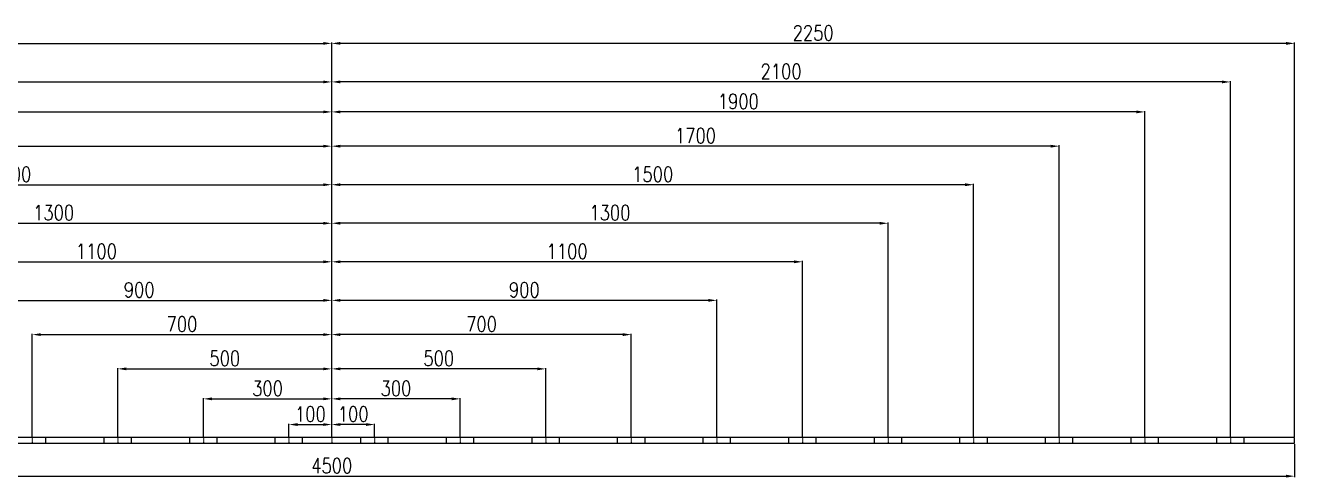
# Model space of a CAD drawing. Header units: millimetres. Extents: x 1541 to 289025, y -12015 to 47026.
# Drawn here: x 89599 to 92565, y 4426 to 5482 of the extents above; entities that cross this region are included whole.
import ezdxf

# ---------------------------------------------------------------- set-up
doc = ezdxf.new("R2010")
doc.units = ezdxf.units.MM
doc.header["$LTSCALE"] = 0.1
doc.linetypes.add('DASHDOT', pattern=[25.4, 12.7, -6.35, 0, -6.35])
for name, color, linetype in [('COTAS', 8, 'Continuous'), ('EJE PERNO', 1, 'DASHDOT'), ('PERNOS', 3, 'Continuous'), ('PLATINA', 5, 'Continuous')]:
    doc.layers.add(name, color=color, linetype=linetype)
doc.styles.add('CNI_COTAS', font='romans.shx', dxfattribs={"width": 0.8})
doc.dimstyles.new('1.2', dxfattribs={"dimscale": 0, "dimtxt": 35, "dimasz": 20, "dimexe": 2, "dimexo": 2, "dimgap": 7, "dimtad": 1, "dimdec": 0, "dimzin": 4, "dimdsep": 46, "dimtxsty": 'CNI_COTAS', "dimcen": 0, "dimclrd": 256, "dimclrt": 3, "dimadec": 0, "dimazin": 0, "dimtfac": 1, "dimtdec": 0, "dimtmove": 2, "dimatfit": 0, "dimfxl": 0.05, "dimtolj": 1, "dimtzin": 0, "dimarcsym": 1})

# ---------------------------------------------------------------- blocks, each defined once
blk = doc.blocks.new('*D3443')
at = {"layer": 'COTAS', "color": 0, "lineweight": -2, "transparency": 16777216}
for p, q in [((88064.8, 4504.7), (88064.8, 4427.7)), ((92564.8, 4504.7), (92564.8, 4427.7))]:
    blk.add_line(p, q, dxfattribs=at)
at = {"layer": 'COTAS', "lineweight": -2, "transparency": 16777216}
blk.add_line((88084.8, 4429.7), (92544.8, 4429.7), dxfattribs=at)
at = {"layer": 'COTAS', "transparency": 16777216}
for points in [[(88084.8, 4433), (88084.8, 4426.4), (88064.8, 4429.7)], [(92544.8, 4433), (92544.8, 4426.4), (92564.8, 4429.7)]]:
    blk.add_solid(points, dxfattribs=at)
at = {"layer": 'Defpoints', "color": 0, "transparency": 16777216}
for p in [(88064.8, 4506.7), (92564.8, 4506.7), (92564.8, 4429.7)]:
    blk.add_point(p, dxfattribs=at)
at = {"layer": 'COTAS', "color": 3, "transparency": 16777216, "insert": (90314.8, 4454.2), "char_height": 35, "attachment_point": 5, "style": 'CNI_COTAS'}
blk.add_mtext('\\A1;4500', dxfattribs=at)
blk = doc.blocks.new('*D3444')
at = {"layer": 'COTAS', "color": 0, "lineweight": -2, "transparency": 16777216}
for p, q in [((90314.8, 4521.7), (90314.8, 4552.2)), ((90414.8, 4521.7), (90414.8, 4552.2))]:
    blk.add_line(p, q, dxfattribs=at)
at = {"layer": 'COTAS', "lineweight": -2, "transparency": 16777216}
blk.add_line((90394.8, 4550.2), (90334.8, 4550.2), dxfattribs=at)
at = {"layer": 'COTAS', "transparency": 16777216}
for points in [[(90334.8, 4553.5), (90334.8, 4546.9), (90314.8, 4550.2)], [(90394.8, 4553.5), (90394.8, 4546.9), (90414.8, 4550.2)]]:
    blk.add_solid(points, dxfattribs=at)
at = {"layer": 'Defpoints', "color": 0, "transparency": 16777216}
for p in [(90314.8, 4550.2), (90314.8, 4519.7), (90414.8, 4519.7)]:
    blk.add_point(p, dxfattribs=at)
at = {"layer": 'COTAS', "color": 3, "transparency": 16777216, "insert": (90364.8, 4574.7), "char_height": 35, "attachment_point": 5, "style": 'CNI_COTAS'}
blk.add_mtext('\\A1;100', dxfattribs=at)
blk = doc.blocks.new('*D3445')
at = {"layer": 'COTAS', "color": 0, "lineweight": -2, "transparency": 16777216}
for p, q in [((90314.8, 4521.7), (90314.8, 4612.2)), ((90614.8, 4521.7), (90614.8, 4612.2))]:
    blk.add_line(p, q, dxfattribs=at)
at = {"layer": 'COTAS', "lineweight": -2, "transparency": 16777216}
blk.add_line((90594.8, 4610.2), (90334.8, 4610.2), dxfattribs=at)
at = {"layer": 'COTAS', "transparency": 16777216}
for points in [[(90334.8, 4613.5), (90334.8, 4606.9), (90314.8, 4610.2)], [(90594.8, 4613.5), (90594.8, 4606.9), (90614.8, 4610.2)]]:
    blk.add_solid(points, dxfattribs=at)
at = {"layer": 'Defpoints', "color": 0, "transparency": 16777216}
for p in [(90314.8, 4610.2), (90314.8, 4519.7), (90614.8, 4519.7)]:
    blk.add_point(p, dxfattribs=at)
at = {"layer": 'COTAS', "color": 3, "transparency": 16777216, "insert": (90464.8, 4634.7), "char_height": 35, "attachment_point": 5, "style": 'CNI_COTAS'}
blk.add_mtext('\\A1;300', dxfattribs=at)
blk = doc.blocks.new('*D3446')
at = {"layer": 'COTAS', "color": 0, "lineweight": -2, "transparency": 16777216}
for p, q in [((90314.8, 4521.7), (90314.8, 4682.2)), ((90814.8, 4521.7), (90814.8, 4682.2))]:
    blk.add_line(p, q, dxfattribs=at)
at = {"layer": 'COTAS', "lineweight": -2, "transparency": 16777216}
blk.add_line((90794.8, 4680.2), (90334.8, 4680.2), dxfattribs=at)
at = {"layer": 'COTAS', "transparency": 16777216}
for points in [[(90334.8, 4683.5), (90334.8, 4676.9), (90314.8, 4680.2)], [(90794.8, 4683.5), (90794.8, 4676.9), (90814.8, 4680.2)]]:
    blk.add_solid(points, dxfattribs=at)
at = {"layer": 'Defpoints', "color": 0, "transparency": 16777216}
for p in [(90314.8, 4680.2), (90314.8, 4519.7), (90814.8, 4519.7)]:
    blk.add_point(p, dxfattribs=at)
at = {"layer": 'COTAS', "color": 3, "transparency": 16777216, "insert": (90564.8, 4704.7), "char_height": 35, "attachment_point": 5, "style": 'CNI_COTAS'}
blk.add_mtext('\\A1;500', dxfattribs=at)
blk = doc.blocks.new('*D3447')
at = {"layer": 'COTAS', "color": 0, "lineweight": -2, "transparency": 16777216}
for p, q in [((90314.8, 4521.7), (90314.8, 4762.2)), ((91014.8, 4521.7), (91014.8, 4762.2))]:
    blk.add_line(p, q, dxfattribs=at)
at = {"layer": 'COTAS', "lineweight": -2, "transparency": 16777216}
blk.add_line((90994.8, 4760.2), (90334.8, 4760.2), dxfattribs=at)
at = {"layer": 'COTAS', "transparency": 16777216}
for points in [[(90334.8, 4763.5), (90334.8, 4756.9), (90314.8, 4760.2)], [(90994.8, 4763.5), (90994.8, 4756.9), (91014.8, 4760.2)]]:
    blk.add_solid(points, dxfattribs=at)
at = {"layer": 'Defpoints', "color": 0, "transparency": 16777216}
for p in [(90314.8, 4760.2), (90314.8, 4519.7), (91014.8, 4519.7)]:
    blk.add_point(p, dxfattribs=at)
at = {"layer": 'COTAS', "color": 3, "transparency": 16777216, "insert": (90664.8, 4784.7), "char_height": 35, "attachment_point": 5, "style": 'CNI_COTAS'}
blk.add_mtext('\\A1;700', dxfattribs=at)
blk = doc.blocks.new('*D3448')
at = {"layer": 'COTAS', "color": 0, "lineweight": -2, "transparency": 16777216}
for p, q in [((90314.8, 4521.7), (90314.8, 4842.2)), ((91214.8, 4521.7), (91214.8, 4842.2))]:
    blk.add_line(p, q, dxfattribs=at)
at = {"layer": 'COTAS', "lineweight": -2, "transparency": 16777216}
blk.add_line((91194.8, 4840.2), (90334.8, 4840.2), dxfattribs=at)
at = {"layer": 'COTAS', "transparency": 16777216}
for points in [[(90334.8, 4843.5), (90334.8, 4836.9), (90314.8, 4840.2)], [(91194.8, 4843.5), (91194.8, 4836.9), (91214.8, 4840.2)]]:
    blk.add_solid(points, dxfattribs=at)
at = {"layer": 'Defpoints', "color": 0, "transparency": 16777216}
for p in [(90314.8, 4840.2), (90314.8, 4519.7), (91214.8, 4519.7)]:
    blk.add_point(p, dxfattribs=at)
at = {"layer": 'COTAS', "color": 3, "transparency": 16777216, "insert": (90764.8, 4864.7), "char_height": 35, "attachment_point": 5, "style": 'CNI_COTAS'}
blk.add_mtext('\\A1;900', dxfattribs=at)
blk = doc.blocks.new('*D3449')
at = {"layer": 'COTAS', "color": 0, "lineweight": -2, "transparency": 16777216}
for p, q in [((90314.8, 4521.7), (90314.8, 4932.2)), ((91414.8, 4521.7), (91414.8, 4932.2))]:
    blk.add_line(p, q, dxfattribs=at)
at = {"layer": 'COTAS', "lineweight": -2, "transparency": 16777216}
blk.add_line((91394.8, 4930.2), (90334.8, 4930.2), dxfattribs=at)
at = {"layer": 'COTAS', "transparency": 16777216}
for points in [[(90334.8, 4933.5), (90334.8, 4926.9), (90314.8, 4930.2)], [(91394.8, 4933.5), (91394.8, 4926.9), (91414.8, 4930.2)]]:
    blk.add_solid(points, dxfattribs=at)
at = {"layer": 'Defpoints', "color": 0, "transparency": 16777216}
for p in [(90314.8, 4930.2), (90314.8, 4519.7), (91414.8, 4519.7)]:
    blk.add_point(p, dxfattribs=at)
at = {"layer": 'COTAS', "color": 3, "transparency": 16777216, "insert": (90864.8, 4954.7), "char_height": 35, "attachment_point": 5, "style": 'CNI_COTAS'}
blk.add_mtext('\\A1;1100', dxfattribs=at)
blk = doc.blocks.new('*D3450')
at = {"layer": 'COTAS', "color": 0, "lineweight": -2, "transparency": 16777216}
for p, q in [((90314.8, 4521.7), (90314.8, 5022.2)), ((91614.8, 4521.7), (91614.8, 5022.2))]:
    blk.add_line(p, q, dxfattribs=at)
at = {"layer": 'COTAS', "lineweight": -2, "transparency": 16777216}
blk.add_line((91594.8, 5020.2), (90334.8, 5020.2), dxfattribs=at)
at = {"layer": 'COTAS', "transparency": 16777216}
for points in [[(90334.8, 5023.5), (90334.8, 5016.9), (90314.8, 5020.2)], [(91594.8, 5023.5), (91594.8, 5016.9), (91614.8, 5020.2)]]:
    blk.add_solid(points, dxfattribs=at)
at = {"layer": 'Defpoints', "color": 0, "transparency": 16777216}
for p in [(90314.8, 5020.2), (90314.8, 4519.7), (91614.8, 4519.7)]:
    blk.add_point(p, dxfattribs=at)
at = {"layer": 'COTAS', "color": 3, "transparency": 16777216, "insert": (90964.8, 5044.7), "char_height": 35, "attachment_point": 5, "style": 'CNI_COTAS'}
blk.add_mtext('\\A1;1300', dxfattribs=at)
blk = doc.blocks.new('*D3451')
at = {"layer": 'COTAS', "color": 0, "lineweight": -2, "transparency": 16777216}
for p, q in [((90314.8, 4521.7), (90314.8, 5112.2)), ((91814.8, 4521.7), (91814.8, 5112.2))]:
    blk.add_line(p, q, dxfattribs=at)
at = {"layer": 'COTAS', "lineweight": -2, "transparency": 16777216}
blk.add_line((91794.8, 5110.2), (90334.8, 5110.2), dxfattribs=at)
at = {"layer": 'COTAS', "transparency": 16777216}
for points in [[(90334.8, 5113.5), (90334.8, 5106.9), (90314.8, 5110.2)], [(91794.8, 5113.5), (91794.8, 5106.9), (91814.8, 5110.2)]]:
    blk.add_solid(points, dxfattribs=at)
at = {"layer": 'Defpoints', "color": 0, "transparency": 16777216}
for p in [(90314.8, 5110.2), (90314.8, 4519.7), (91814.8, 4519.7)]:
    blk.add_point(p, dxfattribs=at)
at = {"layer": 'COTAS', "color": 3, "transparency": 16777216, "insert": (91064.8, 5134.7), "char_height": 35, "attachment_point": 5, "style": 'CNI_COTAS'}
blk.add_mtext('\\A1;1500', dxfattribs=at)
blk = doc.blocks.new('*D3452')
at = {"layer": 'COTAS', "color": 0, "lineweight": -2, "transparency": 16777216}
for p, q in [((90314.8, 4521.7), (90314.8, 5202.2)), ((92014.8, 4521.7), (92014.8, 5202.2))]:
    blk.add_line(p, q, dxfattribs=at)
at = {"layer": 'COTAS', "lineweight": -2, "transparency": 16777216}
blk.add_line((91994.8, 5200.2), (90334.8, 5200.2), dxfattribs=at)
at = {"layer": 'COTAS', "transparency": 16777216}
for points in [[(90334.8, 5203.5), (90334.8, 5196.9), (90314.8, 5200.2)], [(91994.8, 5203.5), (91994.8, 5196.9), (92014.8, 5200.2)]]:
    blk.add_solid(points, dxfattribs=at)
at = {"layer": 'Defpoints', "color": 0, "transparency": 16777216}
for p in [(90314.8, 5200.2), (90314.8, 4519.7), (92014.8, 4519.7)]:
    blk.add_point(p, dxfattribs=at)
at = {"layer": 'COTAS', "color": 3, "transparency": 16777216, "insert": (91164.8, 5224.7), "char_height": 35, "attachment_point": 5, "style": 'CNI_COTAS'}
blk.add_mtext('\\A1;1700', dxfattribs=at)
blk = doc.blocks.new('*D3453')
at = {"layer": 'COTAS', "color": 0, "lineweight": -2, "transparency": 16777216}
for p, q in [((90314.8, 4521.7), (90314.8, 5282.2)), ((92214.8, 4521.7), (92214.8, 5282.2))]:
    blk.add_line(p, q, dxfattribs=at)
at = {"layer": 'COTAS', "lineweight": -2, "transparency": 16777216}
blk.add_line((92194.8, 5280.2), (90334.8, 5280.2), dxfattribs=at)
at = {"layer": 'COTAS', "transparency": 16777216}
for points in [[(90334.8, 5283.5), (90334.8, 5276.9), (90314.8, 5280.2)], [(92194.8, 5283.5), (92194.8, 5276.9), (92214.8, 5280.2)]]:
    blk.add_solid(points, dxfattribs=at)
at = {"layer": 'Defpoints', "color": 0, "transparency": 16777216}
for p in [(90314.8, 5280.2), (90314.8, 4519.7), (92214.8, 4519.7)]:
    blk.add_point(p, dxfattribs=at)
at = {"layer": 'COTAS', "color": 3, "transparency": 16777216, "insert": (91264.8, 5304.7), "char_height": 35, "attachment_point": 5, "style": 'CNI_COTAS'}
blk.add_mtext('\\A1;1900', dxfattribs=at)
blk = doc.blocks.new('*D3454')
at = {"layer": 'COTAS', "color": 0, "lineweight": -2, "transparency": 16777216}
for p, q in [((90314.8, 4521.7), (90314.8, 5352.2)), ((92414.8, 4521.7), (92414.8, 5352.2))]:
    blk.add_line(p, q, dxfattribs=at)
at = {"layer": 'COTAS', "lineweight": -2, "transparency": 16777216}
blk.add_line((92394.8, 5350.2), (90334.8, 5350.2), dxfattribs=at)
at = {"layer": 'COTAS', "transparency": 16777216}
for points in [[(90334.8, 5353.5), (90334.8, 5346.9), (90314.8, 5350.2)], [(92394.8, 5353.5), (92394.8, 5346.9), (92414.8, 5350.2)]]:
    blk.add_solid(points, dxfattribs=at)
at = {"layer": 'Defpoints', "color": 0, "transparency": 16777216}
for p in [(90314.8, 5350.2), (90314.8, 4519.7), (92414.8, 4519.7)]:
    blk.add_point(p, dxfattribs=at)
at = {"layer": 'COTAS', "color": 3, "transparency": 16777216, "insert": (91364.8, 5374.7), "char_height": 35, "attachment_point": 5, "style": 'CNI_COTAS'}
blk.add_mtext('\\A1;2100', dxfattribs=at)
blk = doc.blocks.new('*D3455')
at = {"layer": 'COTAS', "color": 0, "lineweight": -2, "transparency": 16777216}
for p, q in [((90314.8, 4521.7), (90314.8, 5442.2)), ((92564.8, 4521.7), (92564.8, 5442.2))]:
    blk.add_line(p, q, dxfattribs=at)
at = {"layer": 'COTAS', "lineweight": -2, "transparency": 16777216}
blk.add_line((92544.8, 5440.2), (90334.8, 5440.2), dxfattribs=at)
at = {"layer": 'COTAS', "transparency": 16777216}
for points in [[(90334.8, 5443.5), (90334.8, 5436.9), (90314.8, 5440.2)], [(92544.8, 5443.5), (92544.8, 5436.9), (92564.8, 5440.2)]]:
    blk.add_solid(points, dxfattribs=at)
at = {"layer": 'Defpoints', "color": 0, "transparency": 16777216}
for p in [(90314.8, 5440.2), (90314.8, 4519.7), (92564.8, 4519.7)]:
    blk.add_point(p, dxfattribs=at)
at = {"layer": 'COTAS', "color": 3, "transparency": 16777216, "insert": (91439.8, 5464.7), "char_height": 35, "attachment_point": 5, "style": 'CNI_COTAS'}
blk.add_mtext('\\A1;2250', dxfattribs=at)
blk = doc.blocks.new('*D2989')
at = {"layer": 'COTAS', "color": 0, "lineweight": -2, "transparency": 16777216}
for p, q in [((90214.8, 4521.7), (90214.8, 4552.2)), ((90314.8, 4521.7), (90314.8, 4552.2))]:
    blk.add_line(p, q, dxfattribs=at)
at = {"layer": 'COTAS', "lineweight": -2, "transparency": 16777216}
blk.add_line((90234.8, 4550.2), (90294.8, 4550.2), dxfattribs=at)
at = {"layer": 'COTAS', "transparency": 16777216}
for points in [[(90234.8, 4553.5), (90234.8, 4546.9), (90214.8, 4550.2)], [(90294.8, 4553.5), (90294.8, 4546.9), (90314.8, 4550.2)]]:
    blk.add_solid(points, dxfattribs=at)
at = {"layer": 'Defpoints', "color": 0, "transparency": 16777216}
for p in [(90314.8, 4550.2), (90214.8, 4519.7), (90314.8, 4519.7)]:
    blk.add_point(p, dxfattribs=at)
at = {"layer": 'COTAS', "color": 3, "transparency": 16777216, "insert": (90264.8, 4574.7), "char_height": 35, "attachment_point": 5, "style": 'CNI_COTAS'}
blk.add_mtext('\\A1;100', dxfattribs=at)
blk = doc.blocks.new('*D2990')
at = {"layer": 'COTAS', "color": 0, "lineweight": -2, "transparency": 16777216}
for p, q in [((90014.8, 4521.7), (90014.8, 4612.2)), ((90314.8, 4521.7), (90314.8, 4612.2))]:
    blk.add_line(p, q, dxfattribs=at)
at = {"layer": 'COTAS', "lineweight": -2, "transparency": 16777216}
blk.add_line((90034.8, 4610.2), (90294.8, 4610.2), dxfattribs=at)
at = {"layer": 'COTAS', "transparency": 16777216}
for points in [[(90034.8, 4613.5), (90034.8, 4606.9), (90014.8, 4610.2)], [(90294.8, 4613.5), (90294.8, 4606.9), (90314.8, 4610.2)]]:
    blk.add_solid(points, dxfattribs=at)
at = {"layer": 'Defpoints', "color": 0, "transparency": 16777216}
for p in [(90314.8, 4610.2), (90014.8, 4519.7), (90314.8, 4519.7)]:
    blk.add_point(p, dxfattribs=at)
at = {"layer": 'COTAS', "color": 3, "transparency": 16777216, "insert": (90164.8, 4634.7), "char_height": 35, "attachment_point": 5, "style": 'CNI_COTAS'}
blk.add_mtext('\\A1;300', dxfattribs=at)
blk = doc.blocks.new('*D2991')
at = {"layer": 'COTAS', "color": 0, "lineweight": -2, "transparency": 16777216}
for p, q in [((89814.8, 4521.7), (89814.8, 4682.2)), ((90314.8, 4521.7), (90314.8, 4682.2))]:
    blk.add_line(p, q, dxfattribs=at)
at = {"layer": 'COTAS', "lineweight": -2, "transparency": 16777216}
blk.add_line((89834.8, 4680.2), (90294.8, 4680.2), dxfattribs=at)
at = {"layer": 'COTAS', "transparency": 16777216}
for points in [[(89834.8, 4683.5), (89834.8, 4676.9), (89814.8, 4680.2)], [(90294.8, 4683.5), (90294.8, 4676.9), (90314.8, 4680.2)]]:
    blk.add_solid(points, dxfattribs=at)
at = {"layer": 'Defpoints', "color": 0, "transparency": 16777216}
for p in [(90314.8, 4680.2), (89814.8, 4519.7), (90314.8, 4519.7)]:
    blk.add_point(p, dxfattribs=at)
at = {"layer": 'COTAS', "color": 3, "transparency": 16777216, "insert": (90064.8, 4704.7), "char_height": 35, "attachment_point": 5, "style": 'CNI_COTAS'}
blk.add_mtext('\\A1;500', dxfattribs=at)
blk = doc.blocks.new('*D2992')
at = {"layer": 'COTAS', "color": 0, "lineweight": -2, "transparency": 16777216}
for p, q in [((89614.8, 4521.7), (89614.8, 4762.2)), ((90314.8, 4521.7), (90314.8, 4762.2))]:
    blk.add_line(p, q, dxfattribs=at)
at = {"layer": 'COTAS', "lineweight": -2, "transparency": 16777216}
blk.add_line((89634.8, 4760.2), (90294.8, 4760.2), dxfattribs=at)
at = {"layer": 'COTAS', "transparency": 16777216}
for points in [[(89634.8, 4763.5), (89634.8, 4756.9), (89614.8, 4760.2)], [(90294.8, 4763.5), (90294.8, 4756.9), (90314.8, 4760.2)]]:
    blk.add_solid(points, dxfattribs=at)
at = {"layer": 'Defpoints', "color": 0, "transparency": 16777216}
for p in [(90314.8, 4760.2), (89614.8, 4519.7), (90314.8, 4519.7)]:
    blk.add_point(p, dxfattribs=at)
at = {"layer": 'COTAS', "color": 3, "transparency": 16777216, "insert": (89964.8, 4784.7), "char_height": 35, "attachment_point": 5, "style": 'CNI_COTAS'}
blk.add_mtext('\\A1;700', dxfattribs=at)
blk = doc.blocks.new('*D2993')
at = {"layer": 'COTAS', "color": 0, "lineweight": -2, "transparency": 16777216}
for p, q in [((89414.8, 4521.7), (89414.8, 4842.2)), ((90314.8, 4521.7), (90314.8, 4842.2))]:
    blk.add_line(p, q, dxfattribs=at)
at = {"layer": 'COTAS', "lineweight": -2, "transparency": 16777216}
blk.add_line((89434.8, 4840.2), (90294.8, 4840.2), dxfattribs=at)
at = {"layer": 'COTAS', "transparency": 16777216}
for points in [[(89434.8, 4843.5), (89434.8, 4836.9), (89414.8, 4840.2)], [(90294.8, 4843.5), (90294.8, 4836.9), (90314.8, 4840.2)]]:
    blk.add_solid(points, dxfattribs=at)
at = {"layer": 'Defpoints', "color": 0, "transparency": 16777216}
for p in [(90314.8, 4840.2), (89414.8, 4519.7), (90314.8, 4519.7)]:
    blk.add_point(p, dxfattribs=at)
at = {"layer": 'COTAS', "color": 3, "transparency": 16777216, "insert": (89864.8, 4864.7), "char_height": 35, "attachment_point": 5, "style": 'CNI_COTAS'}
blk.add_mtext('\\A1;900', dxfattribs=at)
blk = doc.blocks.new('*D2994')
at = {"layer": 'COTAS', "color": 0, "lineweight": -2, "transparency": 16777216}
for p, q in [((89214.8, 4521.7), (89214.8, 4932.2)), ((90314.8, 4521.7), (90314.8, 4932.2))]:
    blk.add_line(p, q, dxfattribs=at)
at = {"layer": 'COTAS', "lineweight": -2, "transparency": 16777216}
blk.add_line((89234.8, 4930.2), (90294.8, 4930.2), dxfattribs=at)
at = {"layer": 'COTAS', "transparency": 16777216}
for points in [[(89234.8, 4933.5), (89234.8, 4926.9), (89214.8, 4930.2)], [(90294.8, 4933.5), (90294.8, 4926.9), (90314.8, 4930.2)]]:
    blk.add_solid(points, dxfattribs=at)
at = {"layer": 'Defpoints', "color": 0, "transparency": 16777216}
for p in [(90314.8, 4930.2), (89214.8, 4519.7), (90314.8, 4519.7)]:
    blk.add_point(p, dxfattribs=at)
at = {"layer": 'COTAS', "color": 3, "transparency": 16777216, "insert": (89764.8, 4954.7), "char_height": 35, "attachment_point": 5, "style": 'CNI_COTAS'}
blk.add_mtext('\\A1;1100', dxfattribs=at)
blk = doc.blocks.new('*D2995')
at = {"layer": 'COTAS', "color": 0, "lineweight": -2, "transparency": 16777216}
for p, q in [((89014.8, 4521.7), (89014.8, 5022.2)), ((90314.8, 4521.7), (90314.8, 5022.2))]:
    blk.add_line(p, q, dxfattribs=at)
at = {"layer": 'COTAS', "lineweight": -2, "transparency": 16777216}
blk.add_line((89034.8, 5020.2), (90294.8, 5020.2), dxfattribs=at)
at = {"layer": 'COTAS', "transparency": 16777216}
for points in [[(89034.8, 5023.5), (89034.8, 5016.9), (89014.8, 5020.2)], [(90294.8, 5023.5), (90294.8, 5016.9), (90314.8, 5020.2)]]:
    blk.add_solid(points, dxfattribs=at)
at = {"layer": 'Defpoints', "color": 0, "transparency": 16777216}
for p in [(90314.8, 5020.2), (89014.8, 4519.7), (90314.8, 4519.7)]:
    blk.add_point(p, dxfattribs=at)
at = {"layer": 'COTAS', "color": 3, "transparency": 16777216, "insert": (89664.8, 5044.7), "char_height": 35, "attachment_point": 5, "style": 'CNI_COTAS'}
blk.add_mtext('\\A1;1300', dxfattribs=at)
blk = doc.blocks.new('*D2996')
at = {"layer": 'COTAS', "color": 0, "lineweight": -2, "transparency": 16777216}
for p, q in [((88814.8, 4521.7), (88814.8, 5112.2)), ((90314.8, 4521.7), (90314.8, 5112.2))]:
    blk.add_line(p, q, dxfattribs=at)
at = {"layer": 'COTAS', "lineweight": -2, "transparency": 16777216}
blk.add_line((88834.8, 5110.2), (90294.8, 5110.2), dxfattribs=at)
at = {"layer": 'COTAS', "transparency": 16777216}
for points in [[(88834.8, 5113.5), (88834.8, 5106.9), (88814.8, 5110.2)], [(90294.8, 5113.5), (90294.8, 5106.9), (90314.8, 5110.2)]]:
    blk.add_solid(points, dxfattribs=at)
at = {"layer": 'Defpoints', "color": 0, "transparency": 16777216}
for p in [(90314.8, 5110.2), (88814.8, 4519.7), (90314.8, 4519.7)]:
    blk.add_point(p, dxfattribs=at)
at = {"layer": 'COTAS', "color": 3, "transparency": 16777216, "insert": (89564.8, 5134.7), "char_height": 35, "attachment_point": 5, "style": 'CNI_COTAS'}
blk.add_mtext('\\A1;1500', dxfattribs=at)
blk = doc.blocks.new('*D2997')
at = {"layer": 'COTAS', "color": 0, "lineweight": -2, "transparency": 16777216}
for p, q in [((88614.8, 4521.7), (88614.8, 5202.2)), ((90314.8, 4521.7), (90314.8, 5202.2))]:
    blk.add_line(p, q, dxfattribs=at)
at = {"layer": 'COTAS', "lineweight": -2, "transparency": 16777216}
blk.add_line((88634.8, 5200.2), (90294.8, 5200.2), dxfattribs=at)
at = {"layer": 'COTAS', "transparency": 16777216}
for points in [[(88634.8, 5203.5), (88634.8, 5196.9), (88614.8, 5200.2)], [(90294.8, 5203.5), (90294.8, 5196.9), (90314.8, 5200.2)]]:
    blk.add_solid(points, dxfattribs=at)
at = {"layer": 'Defpoints', "color": 0, "transparency": 16777216}
for p in [(90314.8, 5200.2), (88614.8, 4519.7), (90314.8, 4519.7)]:
    blk.add_point(p, dxfattribs=at)
at = {"layer": 'COTAS', "color": 3, "transparency": 16777216, "insert": (89464.8, 5224.7), "char_height": 35, "attachment_point": 5, "style": 'CNI_COTAS'}
blk.add_mtext('\\A1;1700', dxfattribs=at)
blk = doc.blocks.new('*D2998')
at = {"layer": 'COTAS', "color": 0, "lineweight": -2, "transparency": 16777216}
for p, q in [((88414.8, 4521.7), (88414.8, 5282.2)), ((90314.8, 4521.7), (90314.8, 5282.2))]:
    blk.add_line(p, q, dxfattribs=at)
at = {"layer": 'COTAS', "lineweight": -2, "transparency": 16777216}
blk.add_line((88434.8, 5280.2), (90294.8, 5280.2), dxfattribs=at)
at = {"layer": 'COTAS', "transparency": 16777216}
for points in [[(88434.8, 5283.5), (88434.8, 5276.9), (88414.8, 5280.2)], [(90294.8, 5283.5), (90294.8, 5276.9), (90314.8, 5280.2)]]:
    blk.add_solid(points, dxfattribs=at)
at = {"layer": 'Defpoints', "color": 0, "transparency": 16777216}
for p in [(90314.8, 5280.2), (88414.8, 4519.7), (90314.8, 4519.7)]:
    blk.add_point(p, dxfattribs=at)
at = {"layer": 'COTAS', "color": 3, "transparency": 16777216, "insert": (89364.8, 5304.7), "char_height": 35, "attachment_point": 5, "style": 'CNI_COTAS'}
blk.add_mtext('\\A1;1900', dxfattribs=at)
blk = doc.blocks.new('*D2999')
at = {"layer": 'COTAS', "color": 0, "lineweight": -2, "transparency": 16777216}
for p, q in [((88214.8, 4521.7), (88214.8, 5352.2)), ((90314.8, 4521.7), (90314.8, 5352.2))]:
    blk.add_line(p, q, dxfattribs=at)
at = {"layer": 'COTAS', "lineweight": -2, "transparency": 16777216}
blk.add_line((88234.8, 5350.2), (90294.8, 5350.2), dxfattribs=at)
at = {"layer": 'COTAS', "transparency": 16777216}
for points in [[(88234.8, 5353.5), (88234.8, 5346.9), (88214.8, 5350.2)], [(90294.8, 5353.5), (90294.8, 5346.9), (90314.8, 5350.2)]]:
    blk.add_solid(points, dxfattribs=at)
at = {"layer": 'Defpoints', "color": 0, "transparency": 16777216}
for p in [(90314.8, 5350.2), (88214.8, 4519.7), (90314.8, 4519.7)]:
    blk.add_point(p, dxfattribs=at)
at = {"layer": 'COTAS', "color": 3, "transparency": 16777216, "insert": (89264.8, 5374.7), "char_height": 35, "attachment_point": 5, "style": 'CNI_COTAS'}
blk.add_mtext('\\A1;2100', dxfattribs=at)
blk = doc.blocks.new('*D3000')
at = {"layer": 'COTAS', "color": 0, "lineweight": -2, "transparency": 16777216}
for p, q in [((88064.8, 4521.7), (88064.8, 5442.2)), ((90314.8, 4521.7), (90314.8, 5442.2))]:
    blk.add_line(p, q, dxfattribs=at)
at = {"layer": 'COTAS', "lineweight": -2, "transparency": 16777216}
blk.add_line((88084.8, 5440.2), (90294.8, 5440.2), dxfattribs=at)
at = {"layer": 'COTAS', "transparency": 16777216}
for points in [[(88084.8, 5443.5), (88084.8, 5436.9), (88064.8, 5440.2)], [(90294.8, 5443.5), (90294.8, 5436.9), (90314.8, 5440.2)]]:
    blk.add_solid(points, dxfattribs=at)
at = {"layer": 'Defpoints', "color": 0, "transparency": 16777216}
for p in [(90314.8, 5440.2), (88064.8, 4519.7), (90314.8, 4519.7)]:
    blk.add_point(p, dxfattribs=at)
at = {"layer": 'COTAS', "color": 3, "transparency": 16777216, "insert": (89189.8, 5464.7), "char_height": 35, "attachment_point": 5, "style": 'CNI_COTAS'}
blk.add_mtext('\\A1;2250', dxfattribs=at)
blk = doc.blocks.new('A$C3a5a2e85')
at = {"layer": 'EJE PERNO'}
for p, q in [((89614.8, 4519.7), (89614.8, 4506.7)), ((89814.8, 4519.7), (89814.8, 4506.7)), ((90014.8, 4519.7), (90014.8, 4506.7)), ((90214.8, 4519.7), (90214.8, 4506.7)), ((90414.8, 4519.7), (90414.8, 4506.7)), ((90614.8, 4519.7), (90614.8, 4506.7)), ((90814.8, 4519.7), (90814.8, 4506.7)), ((91014.8, 4519.7), (91014.8, 4506.7)), ((91214.8, 4519.7), (91214.8, 4506.7)), ((91414.8, 4519.7), (91414.8, 4506.7)), ((91614.8, 4519.7), (91614.8, 4506.7)), ((91814.8, 4519.7), (91814.8, 4506.7)), ((92014.8, 4519.7), (92014.8, 4506.7)), ((92214.8, 4519.7), (92214.8, 4506.7)), ((92414.8, 4519.7), (92414.8, 4506.7))]:
    blk.add_line(p, q, dxfattribs=at)
at = {"layer": 'EJE PERNO', "color": 4}
blk.add_line((90314.8, 4519.7), (90314.8, 4506.7), dxfattribs=at)
at = {"layer": 'PERNOS', "ltscale": 3}
for p, q in [((89646.8, 4506.7), (89646.8, 4519.7)), ((89782.8, 4506.7), (89782.8, 4519.7)), ((89846.8, 4506.7), (89846.8, 4519.7)), ((89982.8, 4506.7), (89982.8, 4519.7)), ((90046.8, 4506.7), (90046.8, 4519.7)), ((90182.8, 4506.7), (90182.8, 4519.7)), ((90246.8, 4506.7), (90246.8, 4519.7)), ((90382.8, 4506.7), (90382.8, 4519.7)), ((90446.8, 4506.7), (90446.8, 4519.7)), ((90582.8, 4506.7), (90582.8, 4519.7)), ((90646.8, 4506.7), (90646.8, 4519.7)), ((90782.8, 4506.7), (90782.8, 4519.7)), ((90846.8, 4506.7), (90846.8, 4519.7)), ((90982.8, 4506.7), (90982.8, 4519.7)), ((91046.8, 4506.7), (91046.8, 4519.7)), ((91182.8, 4506.7), (91182.8, 4519.7)), ((91246.8, 4506.7), (91246.8, 4519.7)), ((91382.8, 4506.7), (91382.8, 4519.7)), ((91446.8, 4506.7), (91446.8, 4519.7)), ((91582.8, 4506.7), (91582.8, 4519.7)), ((91646.8, 4506.7), (91646.8, 4519.7)), ((91782.8, 4506.7), (91782.8, 4519.7)), ((91846.8, 4506.7), (91846.8, 4519.7)), ((91982.8, 4506.7), (91982.8, 4519.7)), ((92046.8, 4506.7), (92046.8, 4519.7)), ((92182.8, 4506.7), (92182.8, 4519.7)), ((92246.8, 4506.7), (92246.8, 4519.7)), ((92382.8, 4506.7), (92382.8, 4519.7)), ((92446.8, 4506.7), (92446.8, 4519.7))]:
    blk.add_line(p, q, dxfattribs=at)
at = {"layer": 'PLATINA', "linetype": 'Continuous'}
blk.add_lwpolyline([(88064.8, 4506.7), (92564.8, 4506.7), (92564.8, 4519.7), (88064.8, 4519.7)], close=True, dxfattribs=at)
at = {"layer": 'COTAS'}
for base, p1, picture, middle in [((90314.8, 5440.2), (88064.8, 4519.7), '*D3000', (89189.8, 5464.7)), ((90314.8, 5350.2), (88214.8, 4519.7), '*D2999', (89264.8, 5374.7)), ((90314.8, 5280.2), (88414.8, 4519.7), '*D2998', (89364.8, 5304.7)), ((90314.8, 5200.2), (88614.8, 4519.7), '*D2997', (89464.8, 5224.7)), ((90314.8, 5110.2), (88814.8, 4519.7), '*D2996', (89564.8, 5134.7)), ((90314.8, 5020.2), (89014.8, 4519.7), '*D2995', (89664.8, 5044.7)), ((90314.8, 4930.2), (89214.8, 4519.7), '*D2994', (89764.8, 4954.7)), ((90314.8, 4840.2), (89414.8, 4519.7), '*D2993', (89864.8, 4864.7)), ((90314.8, 4760.2), (89614.8, 4519.7), '*D2992', (89964.8, 4784.7)), ((90314.8, 4680.2), (89814.8, 4519.7), '*D2991', (90064.8, 4704.7)), ((90314.8, 4610.2), (90014.8, 4519.7), '*D2990', (90164.8, 4634.7)), ((90314.8, 4550.2), (90214.8, 4519.7), '*D2989', (90264.8, 4574.7))]:
    dim = blk.add_linear_dim(base=base, p1=p1, p2=(90314.8, 4519.7), angle=180, dimstyle='1.2', override={"dimscale": 1}, dxfattribs=at)
    dim.commit()
    dim.dimension.update_dxf_attribs({"geometry": picture, "text_midpoint": middle})
for base, p1, p2, picture, middle in [((90314.8, 5440.2), (92564.8, 4519.7), (90314.8, 4519.7), '*D3455', (91439.8, 5464.7)), ((90314.8, 5350.2), (92414.8, 4519.7), (90314.8, 4519.7), '*D3454', (91364.8, 5374.7)), ((90314.8, 5280.2), (92214.8, 4519.7), (90314.8, 4519.7), '*D3453', (91264.8, 5304.7)), ((90314.8, 5200.2), (92014.8, 4519.7), (90314.8, 4519.7), '*D3452', (91164.8, 5224.7)), ((90314.8, 5110.2), (91814.8, 4519.7), (90314.8, 4519.7), '*D3451', (91064.8, 5134.7)), ((90314.8, 5020.2), (91614.8, 4519.7), (90314.8, 4519.7), '*D3450', (90964.8, 5044.7)), ((90314.8, 4930.2), (91414.8, 4519.7), (90314.8, 4519.7), '*D3449', (90864.8, 4954.7)), ((90314.8, 4840.2), (91214.8, 4519.7), (90314.8, 4519.7), '*D3448', (90764.8, 4864.7)), ((90314.8, 4760.2), (91014.8, 4519.7), (90314.8, 4519.7), '*D3447', (90664.8, 4784.7)), ((90314.8, 4680.2), (90814.8, 4519.7), (90314.8, 4519.7), '*D3446', (90564.8, 4704.7)), ((90314.8, 4610.2), (90614.8, 4519.7), (90314.8, 4519.7), '*D3445', (90464.8, 4634.7)), ((90314.8, 4550.2), (90414.8, 4519.7), (90314.8, 4519.7), '*D3444', (90364.8, 4574.7)), ((92564.8, 4429.7), (88064.8, 4506.7), (92564.8, 4506.7), '*D3443', (90314.8, 4454.2))]:
    dim = blk.add_linear_dim(base=base, p1=p1, p2=p2, dimstyle='1.2', override={"dimscale": 1}, dxfattribs=at)
    dim.commit()
    dim.dimension.update_dxf_attribs({"geometry": picture, "text_midpoint": middle})

msp = doc.modelspace()

# ---------------------------------------------------------------- block references
at = {"layer": 'COTAS'}
msp.add_blockref('A$C3a5a2e85', (0, 0), dxfattribs=at)

doc.saveas('drawing.dxf')
